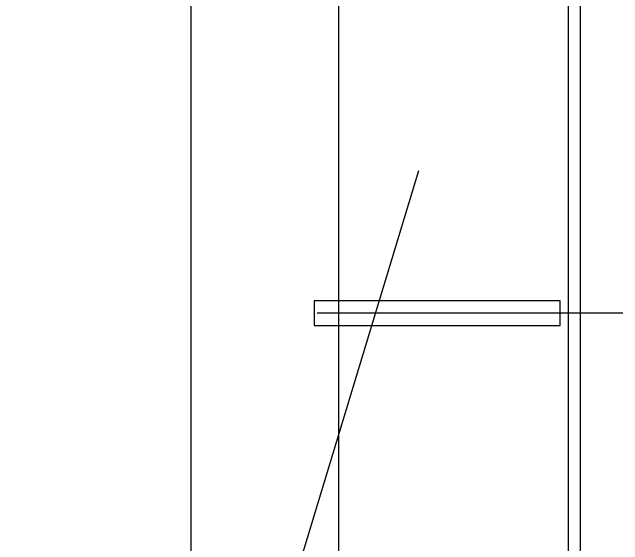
# Model space of a CAD drawing. Header units: metres. Extents: x 630750 to 860239, y 578133 to 726633.
# Drawn here: x 724348 to 725589, y 631938 to 633020 of the extents above; entities that cross this region are included whole.
import ezdxf

# ---------------------------------------------------------------- set-up
doc = ezdxf.new("R2010")
doc.units = ezdxf.units.M
doc.header["$LTSCALE"] = 300
doc.layers.get('Defpoints').update_dxf_attribs({"color": 8})
for name, color, linetype in [('A-CEN-1', 1, 'Continuous'), ('A-WIN-GLASS', 4, 'Continuous'), ('S- S BEAM', 6, 'Continuous')]:
    doc.layers.add(name, color=color, linetype=linetype)

msp = doc.modelspace()

# ---------------------------------------------------------------- linework, layer by layer
at = {"layer": 'A-CEN-1', "linetype": 'Continuous'}
for p, q in [((724711.9, 631173.4, 0), (724711.9, 655651, 0)), ((716718, 604829.5, 0), (725174.5, 632698.1, 0))]:
    msp.add_line(p, q, dxfattribs=at)
at = {"layer": 'A-WIN-GLASS'}
for p, q in [((725011.9, 631186.8, 0), (725011.9, 652547, 0)), ((725478.9, 631399.5, 0), (725478.9, 652214.2, 0)), ((725502.9, 631399.5, 0), (725502.9, 652208.5, 0))]:
    msp.add_line(p, q, dxfattribs=at)
at = {"layer": 'A-WIN-GLASS', "elevation": 0}
msp.add_lwpolyline([(725461.9, 632383.5), (725461.9, 632433.5), (724961.9, 632433.5), (724961.9, 632383.5), (725461.9, 632383.5)], dxfattribs=at)
at = {"layer": 'Defpoints'}
msp.add_line((725589, 632408.5, 0), (724967.6, 632408.5, 0), dxfattribs=at)
at = {"layer": 'S- S BEAM'}
msp.add_line((724711.9, 631173.4, 0), (724711.9, 652624.7, 0), dxfattribs=at)

doc.saveas('drawing.dxf')
